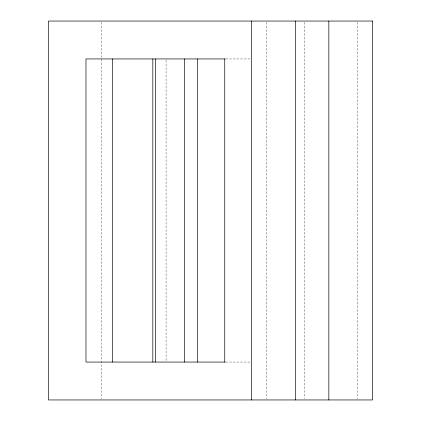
<?xml version="1.0" encoding="UTF-8"?>
<svg xmlns="http://www.w3.org/2000/svg" width="421" height="421" viewBox="0 0 421 421"><rect width="100%" height="100%" fill="white"/><g stroke="black" fill="none" stroke-linecap="round" stroke-linejoin="round"><path stroke-width="0.32" stroke-dasharray="2.1 1.58" d="M225.777 58.94L251.269 58.94M225.777 362.06L251.269 362.06M357.639 22.366L357.639 398.634M304.593 22.366L304.593 398.634M266.704 22.366L266.704 398.634M166.085 60.256L166.085 360.744M101.503 22.366L101.503 398.634"/><path stroke-width="0.63" d="M225.124 58.94L85.973 58.94L85.973 362.06L225.124 362.06M328.843 21.05L328.843 399.95M295.5 21.05L295.5 399.95M251.547 21.05L251.547 399.95M224.751 58.94L224.751 362.06M197.675 58.94L197.675 362.06M184.419 58.94L184.419 362.06M155.365 58.94L155.365 362.06M152.823 58.94L152.823 362.06M112.491 58.94L112.491 362.06M372.543 21.05L48.457 21.05L48.457 399.95L372.543 399.95L372.543 21.05"/></g></svg>
